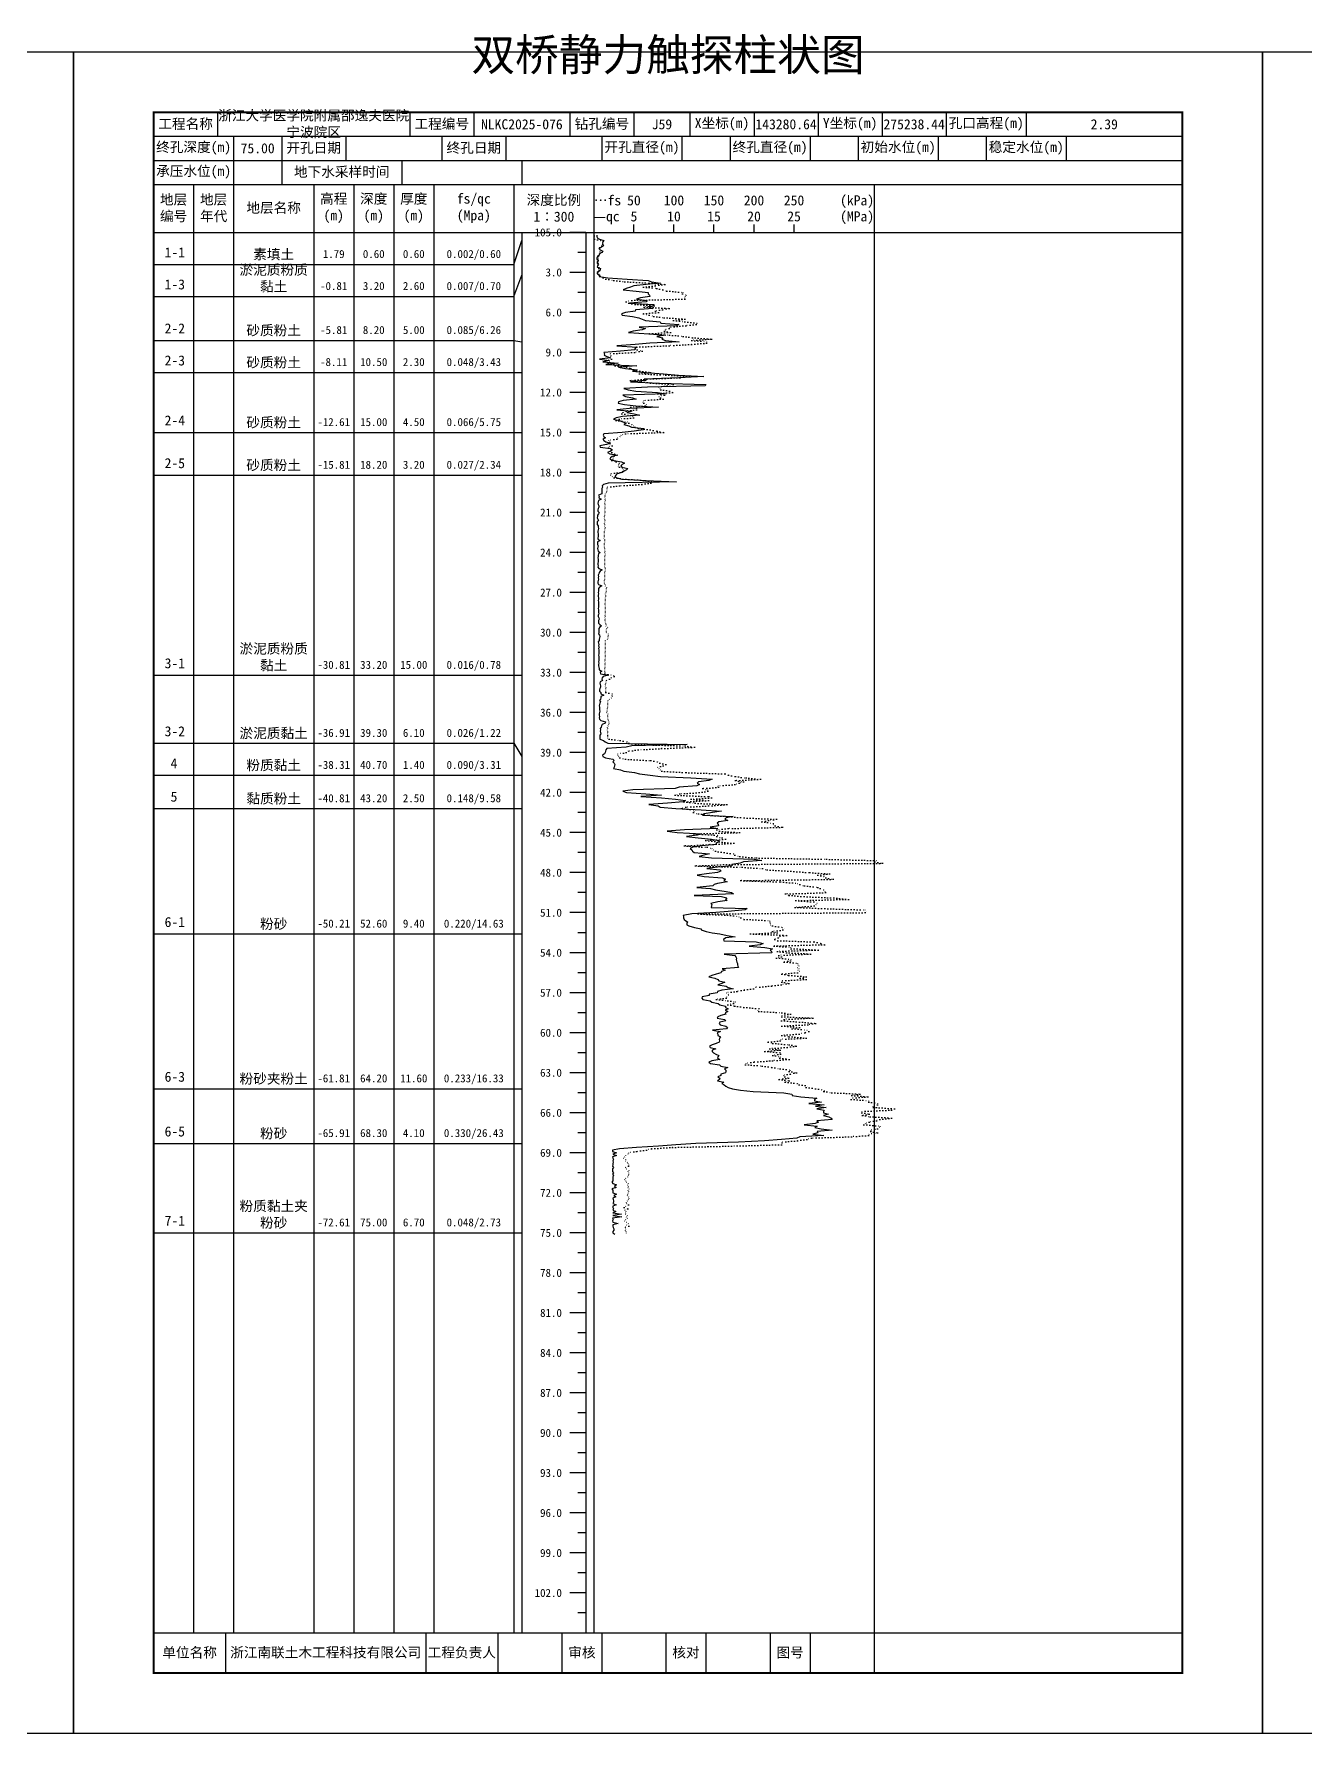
# Model space of a CAD drawing. Extents: x 297 to 65340, y 0 to 425.
# Drawn here: x 17513.1 to 17830.6, y 0 to 424.6 of the extents above; entities that cross this region are included whole.
import ezdxf
from ezdxf.enums import TextEntityAlignment as Align

# ---------------------------------------------------------------- set-up
doc = ezdxf.new("R2010")
doc.units = 0
doc.linetypes.add('DOT', pattern=[6.35, 0, -6.35])
doc.layers.add('FRAME', color=7, linetype='CONTINUOUS')
doc.layers.add('STRATUM', color=7, linetype='CONTINUOUS')
doc.styles.add('ST', font='')
doc.styles.get('ST').set_extended_font_data('SimSun')

msp = doc.modelspace()

# ---------------------------------------------------------------- linework, layer by layer
at = {"layer": 'FRAME', "color": 245, "linetype": 'Continuous'}
for points in [[(17226, 0), (17523, 0), (17523, 420), (17226, 420)], [(17523, 0), (17820, 0), (17820, 420), (17523, 420)], [(17820, 0), (18117, 0), (18117, 420), (17820, 420)]]:
    msp.add_lwpolyline(points, close=True, dxfattribs=at)
at = {"layer": 'FRAME', "linetype": 'Continuous', "const_width": 0.5}
msp.add_lwpolyline([(17543, 15), (17800, 15), (17800, 405), (17543, 405)], close=True, dxfattribs=at)
at = {"layer": 'FRAME', "color": 0, "linetype": 'Continuous'}
for points in [[(17559, 405), (17559, 399)], [(17607, 405), (17607, 399)], [(17623, 405), (17623, 399)], [(17647, 405), (17647, 399)], [(17663, 405), (17663, 399)], [(17677, 405), (17677, 399)], [(17693, 405), (17693, 399)], [(17709, 405), (17709, 399)], [(17725, 405), (17725, 399)], [(17741, 405), (17741, 399)], [(17761, 405), (17761, 399)], [(17800, 405), (17800, 399)], [(17543, 399), (17800, 399)], [(17563, 399), (17563, 393)], [(17575, 399), (17575, 393)], [(17591, 399), (17591, 393)], [(17615, 399), (17615, 393)], [(17631, 399), (17631, 393)], [(17655, 399), (17655, 393)], [(17675, 399), (17675, 393)], [(17687, 399), (17687, 393)], [(17707, 399), (17707, 393)], [(17719, 399), (17719, 393)], [(17739, 399), (17739, 393)], [(17751, 399), (17751, 393)], [(17771, 399), (17771, 393)], [(17800, 399), (17800, 393)], [(17543, 393), (17800, 393)], [(17563, 393), (17563, 387)], [(17575, 393), (17575, 387)], [(17605, 393), (17605, 387)], [(17635, 393), (17635, 387)], [(17543, 387), (17800, 387)], [(17553, 387), (17553, 25)], [(17563, 387), (17563, 25)], [(17583, 387), (17583, 25)], [(17593, 387), (17593, 25)], [(17603, 387), (17603, 25)], [(17613, 387), (17613, 25)], [(17633, 387), (17633, 25)], [(17653, 387), (17653, 25)], [(17723, 387), (17723, 25)], [(17543, 375), (17800, 375)], [(17635, 375), (17635, 25)], [(17651, 375), (17651, 25)], [(17663, 375), (17663, 377)], [(17673, 375), (17673, 377)], [(17683, 375), (17683, 377)], [(17693, 375), (17693, 377)], [(17703, 375), (17703, 377)], [(17543, 25), (17800, 25)], [(17561, 25), (17561, 15)], [(17611, 25), (17611, 15)], [(17629, 25), (17629, 15)], [(17645, 25), (17645, 15)], [(17655, 25), (17655, 15)], [(17671, 25), (17671, 15)], [(17681, 25), (17681, 15)], [(17697, 25), (17697, 15)], [(17707, 25), (17707, 15)], [(17723, 25), (17723, 15)]]:
    msp.add_lwpolyline(points, dxfattribs=at)
at = {"layer": 'STRATUM', "linetype": 'Continuous'}
for points in [[(17651, 375), (17647, 375)], [(17653.72, 374.33), (17653.7, 374), (17653.82, 373.67), (17654.36, 373.33), (17655.44, 373), (17655.24, 372.67), (17655.18, 372.33), (17655.22, 372), (17655.42, 371.67), (17654.86, 371.33), (17654.26, 371), (17654.6, 370.67), (17655.2, 370.33), (17654.94, 370), (17654.38, 369.67), (17654.3, 369.33), (17653.88, 369), (17653.72, 368.67), (17653.74, 368.33), (17654.16, 368), (17653.8, 367.67), (17653.78, 367.33), (17654.14, 367), (17653.9, 366.67), (17653.84, 366.33), (17654.66, 366), (17654.54, 365.67), (17654.3, 365.33), (17653.78, 365), (17653.82, 364.67), (17654.48, 364.33), (17654.28, 364), (17656.52, 363.67), (17661.32, 363.33), (17666.58, 363), (17667.4, 362.67), (17669.64, 362.33), (17666.04, 362), (17662.96, 361.67), (17662.14, 361.33), (17661.1, 361), (17660.3, 360.67), (17663.56, 360.33), (17666.52, 360), (17666.56, 359.67), (17666.86, 359.33), (17667, 359), (17664.6, 358.67), (17663.66, 358.33), (17666.32, 358), (17666.02, 357.67), (17661.9, 357.33), (17667.98, 357), (17667.9, 356.67), (17666.84, 356.33), (17667.76, 356), (17663.36, 355.67), (17663.34, 355.33), (17660.9, 355), (17659.86, 354.67), (17660.08, 354.33), (17662.66, 354), (17664.24, 353.67), (17665.02, 353.33), (17665.9, 353), (17669.52, 352.67), (17669.72, 352.33), (17674.24, 352), (17673.66, 351.67), (17664.32, 351.33), (17665.9, 351), (17665.04, 350.67), (17662.8, 350.33), (17661.68, 350), (17666.84, 349.67), (17671, 349.33), (17668.68, 349), (17670.18, 348.67), (17669.96, 348.33), (17670.86, 348), (17674.28, 347.67), (17667, 347.33), (17663.32, 347), (17658.74, 346.67), (17663.78, 346.33), (17663.24, 346), (17663.26, 345.67), (17659.64, 345.33), (17655.52, 345), (17655.62, 344.67), (17655.54, 344.33), (17656.24, 344), (17657.12, 343.67), (17654.38, 343.33), (17656.88, 343), (17655.26, 342.67), (17659.04, 342.33), (17655.96, 342), (17663.74, 341.67), (17659.16, 341.33), (17660.88, 341), (17663.8, 340.67), (17662.66, 340.33), (17665.88, 340), (17670.36, 339.67), (17674.12, 339.33), (17680.5, 339), (17674.24, 338.67), (17665.58, 338.33), (17666.08, 338), (17662.1, 337.67), (17669.4, 337.33), (17681, 337), (17680.8, 336.67), (17666.4, 336.33), (17660.48, 336), (17661.52, 335.67), (17663.48, 335.33), (17668.9, 335), (17671.04, 334.67), (17660.2, 334.33), (17660.88, 334), (17662.6, 333.67), (17663.54, 333.33), (17660.34, 333), (17659.18, 332.67), (17659.08, 332.33), (17660.62, 332), (17663.48, 331.67), (17669.1, 331.33), (17661.9, 331), (17658.76, 330.67), (17662.48, 330.33), (17661.2, 330), (17663.04, 329.67), (17664.46, 329.33), (17660.16, 329), (17658.56, 328.67), (17657.86, 328.33), (17659.28, 328), (17660.24, 327.67), (17661.02, 327.33), (17660.44, 327), (17661.7, 326.67), (17662.38, 326.33), (17665.56, 326), (17665.32, 325.67), (17663.04, 325.33), (17660.06, 325), (17655.44, 324.67), (17655.3, 324.33), (17655.46, 324), (17655.92, 323.67), (17655.26, 323.33), (17655.46, 323), (17655.94, 322.67), (17657.12, 322.33), (17656.14, 322), (17654.52, 321.67), (17654.54, 321.33), (17657.18, 321), (17657.66, 320.67), (17657.14, 320.33), (17656.42, 320), (17657, 319.67), (17659, 319.33), (17657.54, 319), (17657.16, 318.67), (17656.96, 318.33), (17657.98, 318), (17659.9, 317.67), (17660.66, 317.33), (17660.1, 317), (17659.74, 316.67), (17660, 316.33), (17661.44, 316), (17661.18, 315.67), (17660.54, 315.33), (17660.04, 315), (17658.82, 314.67), (17658.44, 314.33), (17658.22, 314), (17658.76, 313.67), (17659.96, 313.33), (17665.98, 313), (17673.6, 312.67), (17656.56, 312.33), (17655.38, 312), (17655.1, 311.67), (17655.12, 311.33), (17654.96, 311), (17654.94, 310.67), (17655, 310.33), (17654.96, 310), (17655, 309.67), (17654.16, 309.33), (17654.28, 309), (17654.26, 308.67), (17654.8, 308.33), (17654.12, 308), (17654.06, 307.67), (17653.94, 307.33), (17654.08, 307), (17654.2, 306.67), (17654.2, 306.33), (17654.1, 306), (17653.98, 305.67), (17653.96, 305.33), (17654.28, 305), (17654.18, 304.67), (17653.92, 304.33), (17653.9, 304), (17653.84, 303.67), (17653.96, 303.33), (17654.14, 303), (17653.84, 302.67), (17653.82, 302.33), (17653.84, 302), (17654.06, 301.67), (17654.06, 301.33), (17654.16, 301), (17654.06, 300.67), (17654, 300.33), (17654, 300), (17654.1, 299.67), (17654.04, 299.33), (17654.06, 299), (17653.96, 298.67), (17653.98, 298.33), (17654.56, 298), (17653.9, 297.67), (17653.9, 297.33), (17653.9, 297), (17654.04, 296.67), (17653.96, 296.33), (17653.92, 296), (17654.02, 295.67), (17654.1, 295.33), (17654.6, 295), (17654.14, 294.67), (17654.08, 294.33), (17654.08, 294), (17654, 293.67), (17654.04, 293.33), (17654.08, 293), (17654.08, 292.67), (17654, 292.33), (17654.02, 292), (17654.06, 291.67), (17654.02, 291.33), (17654.2, 291), (17655.06, 290.67), (17654.58, 290.33), (17654.3, 290), (17654.26, 289.67), (17654.08, 289.33), (17654.14, 289), (17654.1, 288.67), (17654.12, 288.33), (17654.1, 288), (17654, 287.67), (17653.96, 287.33), (17654.16, 287), (17655, 286.67), (17654.42, 286.33), (17654.16, 286), (17654.14, 285.67), (17654.16, 285.33), (17654.1, 285), (17654.14, 284.67), (17654.1, 284.33), (17654.08, 284), (17654.16, 283.67), (17654.14, 283.33), (17654.08, 283), (17654.12, 282.67), (17654.12, 282.33), (17654.16, 282), (17654.16, 281.67), (17654.18, 281.33), (17654.1, 281), (17654.14, 280.67), (17654.16, 280.33), (17654.16, 280), (17654.2, 279.67), (17654.1, 279.33), (17654.1, 279), (17654.24, 278.67), (17654.28, 278.33), (17654.16, 278), (17654.14, 277.67), (17654.16, 277.33), (17654.48, 277), (17654.92, 276.67), (17654.48, 276.33), (17654.2, 276), (17654.22, 275.67), (17654.26, 275.33), (17654.22, 275), (17654.18, 274.67), (17654.38, 274.33), (17654.46, 274), (17654.4, 273.67), (17654.34, 273.33), (17654.28, 273), (17654.1, 272.67), (17654.16, 272.33), (17654.2, 272), (17654.16, 271.67), (17654.28, 271.33), (17654.16, 271), (17654.26, 270.67), (17654.2, 270.33), (17654.26, 270), (17654.26, 269.67), (17654.16, 269.33), (17654.24, 269), (17654.26, 268.67), (17654.24, 268.33), (17654.2, 268), (17654.16, 267.67), (17654.22, 267.33), (17654.18, 267), (17654.18, 266.67), (17654.22, 266.33), (17654.3, 266), (17654.32, 265.67), (17654.94, 265.33), (17654.58, 265), (17654.66, 264.67), (17656.72, 264.33), (17655.32, 264), (17655.08, 263.67), (17655, 263.33), (17655.12, 263), (17654.6, 262.67), (17654.46, 262.33), (17654.54, 262), (17654.66, 261.67), (17654.62, 261.33), (17654.46, 261), (17654.4, 260.67), (17654.42, 260.33), (17654.76, 260), (17654.7, 259.67), (17655.48, 259.33), (17654.72, 259), (17654.7, 258.67), (17654.64, 258.33), (17654.42, 258), (17654.66, 257.67), (17654.48, 257.33), (17654.4, 257), (17654.3, 256.67), (17654.38, 256.33), (17654.42, 256), (17654.38, 255.67), (17654.52, 255.33), (17654.4, 255), (17654.28, 254.67), (17654.34, 254.33), (17654.38, 254), (17654.34, 253.67), (17654.38, 253.33), (17654.7, 253), (17655.9, 252.67), (17655.82, 252.33), (17655.1, 252), (17654.86, 251.67), (17654.8, 251.33), (17654.58, 251), (17654.64, 250.67), (17654.58, 250.33), (17654.62, 250), (17654.7, 249.67), (17654.46, 249.33), (17654.5, 249), (17654.5, 248.67), (17654.52, 248.33), (17655.4, 248), (17655.8, 247.67), (17656.46, 247.33), (17676.26, 247), (17662.5, 246.67), (17661.06, 246.33), (17656.2, 246), (17656, 245.67), (17655.88, 245.33), (17655.84, 245), (17655.64, 244.67), (17655.14, 244.33), (17655.2, 244), (17655.9, 243.67), (17657.7, 243.33), (17658.04, 243), (17657.74, 242.67), (17658.06, 242.33), (17658.22, 242), (17658.16, 241.67), (17658.1, 241.33), (17657.92, 241), (17659.68, 240.67), (17660.44, 240.33), (17663.16, 240), (17664.4, 239.67), (17667.06, 239.33), (17669.66, 239), (17677.2, 238.67), (17682.56, 238.33), (17681.68, 238), (17679.14, 237.67), (17678.82, 237.33), (17679.34, 237), (17678.72, 236.67), (17674.3, 236.33), (17673.3, 236), (17662.74, 235.67), (17660.26, 235.33), (17661.16, 235), (17665.98, 234.67), (17669.9, 234.33), (17664.72, 234), (17669.88, 233.67), (17673.38, 233.33), (17675.88, 233), (17675.26, 232.67), (17671.42, 232.33), (17666.7, 232), (17669.06, 231.67), (17669.52, 231.33), (17673.46, 231), (17679.82, 230.67), (17684.9, 230.33), (17682.66, 230), (17680.52, 229.67), (17680.16, 229.33), (17687.82, 229), (17686.08, 228.67), (17685.7, 228.33), (17686.46, 228), (17684.24, 227.67), (17683.82, 227.33), (17684.06, 227), (17684.16, 226.67), (17682.08, 226.33), (17683.94, 226), (17675.6, 225.67), (17671.26, 225.33), (17673.82, 225), (17679.92, 224.67), (17678.8, 224.33), (17676.12, 224), (17679.06, 223.67), (17682.34, 223.33), (17684.16, 223), (17684.32, 222.67), (17683.56, 222.33), (17683.48, 222), (17680, 221.67), (17677.72, 221.33), (17677.02, 221), (17677.44, 220.67), (17677.6, 220.33), (17678.06, 220), (17681.86, 219.67), (17680.42, 219.33), (17679.28, 219), (17682.38, 218.67), (17693.04, 218.33), (17694.96, 218), (17690.38, 217.67), (17689.54, 217.33), (17687.48, 217), (17687.46, 216.67), (17683.86, 216.33), (17681.18, 216), (17684.46, 215.67), (17684.68, 215.33), (17683.84, 215), (17681.12, 214.67), (17678.82, 214.33), (17680.56, 214), (17685.16, 213.67), (17685.86, 213.33), (17685.42, 213), (17686.26, 212.67), (17683.88, 212.33), (17683.04, 212), (17682.72, 211.67), (17678.72, 211.33), (17682.14, 211), (17683.4, 210.67), (17686.06, 210.33), (17687.34, 210), (17687.88, 209.67), (17678.06, 209.33), (17684.9, 209), (17686.24, 208.67), (17685.88, 208.33), (17686.26, 208), (17683.98, 207.67), (17682.22, 207.33), (17682.48, 207), (17682.34, 206.67), (17682.32, 206.33), (17691.26, 206), (17690.8, 205.67), (17686.58, 205.33), (17683.5, 205), (17677.44, 204.67), (17675.26, 204.33), (17675.4, 204), (17675.42, 203.67), (17675.56, 203.33), (17676, 203), (17676.4, 202.67), (17676.2, 202.33), (17676.24, 202), (17676.68, 201.67), (17678.14, 201.33), (17679.82, 201), (17679.8, 200.67), (17681.02, 200.33), (17682.52, 200), (17684.42, 199.67), (17686.26, 199.33), (17688.3, 199), (17685.96, 198.67), (17685.36, 198.33), (17685.44, 198), (17693.54, 197.67), (17695.28, 197.33), (17694.56, 197), (17691.82, 196.67), (17695.74, 196.33), (17697.64, 196), (17697, 195.67), (17697.34, 195.33), (17697.44, 195), (17685.52, 194.67), (17688.18, 194.33), (17688.46, 194), (17688.64, 193.67), (17688.52, 193.33), (17688.66, 193), (17688.68, 192.67), (17688.86, 192.33), (17688.84, 192), (17688.94, 191.67), (17689.12, 191.33), (17685.04, 191), (17685.78, 190.67), (17684.84, 190.33), (17684.74, 190), (17683.56, 189.67), (17682.46, 189.33), (17681.72, 189), (17683.24, 188.67), (17683.98, 188.33), (17684.24, 188), (17685.74, 187.67), (17684.96, 187.33), (17683.96, 187), (17686.04, 186.67), (17686.56, 186.33), (17687.76, 186), (17684.98, 185.67), (17683.88, 185.33), (17683.76, 185), (17681.76, 184.67), (17681.76, 184.33), (17680.08, 184), (17679.96, 183.67), (17680.18, 183.33), (17682.08, 183), (17682.5, 182.67), (17684.08, 182.33), (17684.46, 182), (17685.86, 181.67), (17685.86, 181.33), (17686.5, 181), (17685.78, 180.67), (17686.46, 180.33), (17685.76, 180), (17685.96, 179.67), (17684.7, 179.33), (17683.96, 179), (17683.78, 178.67), (17685.66, 178.33), (17685.98, 178), (17684.46, 177.67), (17684.26, 177.33), (17684.52, 177), (17685.98, 176.67), (17686.34, 176.33), (17686.16, 176), (17682.66, 175.67), (17684.64, 175.33), (17683.78, 175), (17683.96, 174.67), (17683.94, 174.33), (17684.64, 174), (17684.34, 173.67), (17684.26, 173.33), (17684.36, 173), (17684.26, 172.67), (17683.56, 172.33), (17682.56, 172), (17681.86, 171.67), (17682.06, 171.33), (17683.44, 171), (17682.58, 170.67), (17682.52, 170.33), (17682.86, 170), (17683.46, 169.67), (17684.24, 169.33), (17683.96, 169), (17683.88, 168.67), (17684.44, 168.33), (17682.46, 168), (17681.74, 167.67), (17682.14, 167.33), (17684.34, 167), (17684.7, 166.67), (17686.46, 166.33), (17685.64, 166), (17685.98, 165.67), (17685.96, 165.33), (17685.86, 165), (17684.68, 164.67), (17684.68, 164.33), (17683.92, 164), (17684.46, 163.67), (17684.36, 163.33), (17683.86, 163), (17685.46, 162.67), (17684.98, 162.33), (17685.56, 162), (17685.94, 161.67), (17686.56, 161.33), (17687.66, 161), (17689.66, 160.67), (17692.76, 160.33), (17700.46, 160), (17702.44, 159.67), (17702.5, 159.33), (17704.68, 159), (17708.66, 158.67), (17708.08, 158.33), (17708.08, 158), (17709.88, 157.67), (17706.68, 157.33), (17710.54, 157), (17708.36, 156.67), (17710.98, 156.33), (17708.7, 156), (17710.52, 155.67), (17710.34, 155.33), (17710.32, 155), (17711.48, 154.67), (17710.34, 154.33), (17711.68, 154), (17712.3, 153.67), (17712.52, 153.33), (17708.72, 153), (17709.12, 152.67), (17708.24, 152.33), (17705.54, 152), (17708.74, 151.67), (17708.22, 151.33), (17709.78, 151), (17712.52, 150.67), (17708.76, 150.33), (17708.98, 150), (17707.68, 149.67), (17710.44, 149.33), (17704.44, 149), (17703.68, 148.67), (17699.9, 148.33), (17695.64, 148), (17689.12, 147.67), (17678.44, 147.33), (17673.44, 147), (17669.12, 146.67), (17663.66, 146.33), (17659.42, 146), (17657.64, 145.67), (17657.68, 145.33), (17658.68, 145), (17657.76, 144.67), (17658.66, 144.33), (17657.66, 144), (17657.74, 143.67), (17657.9, 143.33), (17657.76, 143), (17657.82, 142.67), (17657.72, 142.33), (17657.74, 142), (17657.68, 141.67), (17657.86, 141.33), (17657.68, 141), (17657.62, 140.67), (17657.62, 140.33), (17657.86, 140), (17657.64, 139.67), (17657.86, 139.33), (17657.72, 139), (17657.76, 138.67), (17657.76, 138.33), (17657.76, 138), (17657.44, 137.67), (17657.74, 137.33), (17658.66, 137), (17658.18, 136.67), (17658.58, 136.33), (17657.44, 136), (17657.74, 135.67), (17657.74, 135.33), (17657.76, 135), (17658.66, 134.67), (17657.94, 134.33), (17658.5, 134), (17657.76, 133.67), (17657.78, 133.33), (17657.86, 133), (17657.9, 132.67), (17657.76, 132.33), (17658.54, 132), (17657.74, 131.67), (17657.7, 131.33), (17657.86, 131), (17657.74, 130.67), (17658.48, 130.33), (17657.74, 130), (17659.9, 129.67), (17657.74, 129.33), (17659.96, 129), (17657.68, 128.67), (17657.84, 128.33), (17657.62, 128), (17657.72, 127.67), (17659.02, 127.33), (17657.76, 127), (17657.76, 126.67), (17657.78, 126.33), (17657.94, 126), (17657.98, 125.67), (17657.74, 125.33), (17657.72, 125), (17658.26, 124.67)], [(17633, 367), (17635, 373)], [(17651, 370), (17649, 370)], [(17543, 367), (17553, 367)], [(17553, 367), (17563, 367)], [(17563, 367), (17583, 367)], [(17583, 367), (17593, 367)], [(17593, 367), (17603, 367)], [(17603, 367), (17613, 367)], [(17613, 367), (17633, 367)], [(17633, 359), (17635, 364.33)], [(17651, 365), (17647, 365)], [(17543, 359), (17553, 359)], [(17553, 359), (17563, 359)], [(17563, 359), (17583, 359)], [(17583, 359), (17593, 359)], [(17593, 359), (17603, 359)], [(17603, 359), (17613, 359)], [(17613, 359), (17633, 359)], [(17651, 360), (17649, 360)], [(17651, 355), (17647, 355)], [(17651, 350), (17649, 350)], [(17543, 348), (17553, 348)], [(17553, 348), (17563, 348)], [(17563, 348), (17583, 348)], [(17583, 348), (17593, 348)], [(17593, 348), (17603, 348)], [(17603, 348), (17613, 348)], [(17613, 348), (17633, 348)], [(17633, 348), (17635, 347.67)], [(17651, 345), (17647, 345)], [(17543, 340), (17553, 340)], [(17553, 340), (17563, 340)], [(17563, 340), (17583, 340)], [(17583, 340), (17593, 340)], [(17593, 340), (17603, 340)], [(17603, 340), (17613, 340)], [(17613, 340), (17633, 340)], [(17633, 340), (17635, 340)], [(17651, 340), (17649, 340)], [(17651, 335), (17647, 335)], [(17651, 330), (17649, 330)], [(17543, 325), (17553, 325)], [(17553, 325), (17563, 325)], [(17563, 325), (17583, 325)], [(17583, 325), (17593, 325)], [(17593, 325), (17603, 325)], [(17603, 325), (17613, 325)], [(17613, 325), (17633, 325)], [(17633, 325), (17635, 325)], [(17651, 325), (17647, 325)], [(17651, 320), (17649, 320)], [(17543, 314.33), (17553, 314.33)], [(17553, 314.33), (17563, 314.33)], [(17563, 314.33), (17583, 314.33)], [(17583, 314.33), (17593, 314.33)], [(17593, 314.33), (17603, 314.33)], [(17603, 314.33), (17613, 314.33)], [(17613, 314.33), (17633, 314.33)], [(17633, 314.33), (17635, 314.33)], [(17651, 315), (17647, 315)], [(17651, 310), (17649, 310)], [(17651, 305), (17647, 305)], [(17651, 300), (17649, 300)], [(17651, 295), (17647, 295)], [(17651, 290), (17649, 290)], [(17651, 285), (17647, 285)], [(17651, 280), (17649, 280)], [(17651, 275), (17647, 275)], [(17651, 270), (17649, 270)], [(17543, 264.33), (17553, 264.33)], [(17553, 264.33), (17563, 264.33)], [(17563, 264.33), (17583, 264.33)], [(17583, 264.33), (17593, 264.33)], [(17593, 264.33), (17603, 264.33)], [(17603, 264.33), (17613, 264.33)], [(17613, 264.33), (17633, 264.33)], [(17633, 264.33), (17635, 264.33)], [(17651, 265), (17647, 265)], [(17651, 260), (17649, 260)], [(17651, 255), (17647, 255)], [(17543, 247.33), (17553, 247.33)], [(17553, 247.33), (17563, 247.33)], [(17563, 247.33), (17583, 247.33)], [(17583, 247.33), (17593, 247.33)], [(17593, 247.33), (17603, 247.33)], [(17603, 247.33), (17613, 247.33)], [(17613, 247.33), (17633, 247.33)], [(17633, 247.33), (17635, 244)], [(17651, 250), (17649, 250)], [(17651, 245), (17647, 245)], [(17543, 239.33), (17553, 239.33)], [(17553, 239.33), (17563, 239.33)], [(17563, 239.33), (17583, 239.33)], [(17583, 239.33), (17593, 239.33)], [(17593, 239.33), (17603, 239.33)], [(17603, 239.33), (17613, 239.33)], [(17613, 239.33), (17633, 239.33)], [(17633, 239.33), (17635, 239.33)], [(17651, 240), (17649, 240)], [(17651, 235), (17647, 235)], [(17543, 231), (17553, 231)], [(17553, 231), (17563, 231)], [(17563, 231), (17583, 231)], [(17583, 231), (17593, 231)], [(17593, 231), (17603, 231)], [(17603, 231), (17613, 231)], [(17613, 231), (17633, 231)], [(17633, 231), (17635, 231)], [(17651, 230), (17649, 230)], [(17651, 225), (17647, 225)], [(17651, 220), (17649, 220)], [(17651, 215), (17647, 215)], [(17651, 210), (17649, 210)], [(17651, 205), (17647, 205)], [(17543, 199.67), (17553, 199.67)], [(17553, 199.67), (17563, 199.67)], [(17563, 199.67), (17583, 199.67)], [(17583, 199.67), (17593, 199.67)], [(17593, 199.67), (17603, 199.67)], [(17603, 199.67), (17613, 199.67)], [(17613, 199.67), (17633, 199.67)], [(17633, 199.67), (17635, 199.67)], [(17651, 200), (17649, 200)], [(17651, 195), (17647, 195)], [(17651, 190), (17649, 190)], [(17651, 185), (17647, 185)], [(17651, 180), (17649, 180)], [(17651, 175), (17647, 175)], [(17651, 170), (17649, 170)], [(17651, 165), (17647, 165)], [(17543, 161), (17553, 161)], [(17553, 161), (17563, 161)], [(17563, 161), (17583, 161)], [(17583, 161), (17593, 161)], [(17593, 161), (17603, 161)], [(17603, 161), (17613, 161)], [(17613, 161), (17633, 161)], [(17633, 161), (17635, 161)], [(17651, 160), (17649, 160)], [(17651, 155), (17647, 155)], [(17651, 150), (17649, 150)], [(17543, 147.33), (17553, 147.33)], [(17553, 147.33), (17563, 147.33)], [(17563, 147.33), (17583, 147.33)], [(17583, 147.33), (17593, 147.33)], [(17593, 147.33), (17603, 147.33)], [(17603, 147.33), (17613, 147.33)], [(17613, 147.33), (17633, 147.33)], [(17633, 147.33), (17635, 147.33)], [(17651, 145), (17647, 145)], [(17651, 140), (17649, 140)], [(17651, 135), (17647, 135)], [(17651, 130), (17649, 130)], [(17543, 125), (17553, 125)], [(17553, 125), (17563, 125)], [(17563, 125), (17583, 125)], [(17583, 125), (17593, 125)], [(17593, 125), (17603, 125)], [(17603, 125), (17613, 125)], [(17613, 125), (17633, 125)], [(17633, 125), (17635, 125)], [(17651, 125), (17647, 125)], [(17651, 120), (17649, 120)], [(17651, 115), (17647, 115)], [(17651, 110), (17649, 110)], [(17651, 105), (17647, 105)], [(17651, 100), (17649, 100)], [(17651, 95), (17647, 95)], [(17651, 90), (17649, 90)], [(17651, 85), (17647, 85)], [(17651, 80), (17649, 80)], [(17651, 75), (17647, 75)], [(17651, 70), (17649, 70)], [(17651, 65), (17647, 65)], [(17651, 60), (17649, 60)], [(17651, 55), (17647, 55)], [(17651, 50), (17649, 50)], [(17651, 45), (17647, 45)], [(17651, 40), (17649, 40)], [(17651, 35), (17647, 35)], [(17651, 30), (17649, 30)]]:
    msp.add_lwpolyline(points, dxfattribs=at)
at = {"layer": 'STRATUM', "linetype": 'DOT', "ltscale": 0.1}
msp.add_lwpolyline([(17653.1, 374.33), (17653.1, 374), (17653.1, 373.67), (17653.18, 373.33), (17654.68, 373), (17655.18, 372.67), (17655.14, 372.33), (17655.12, 372), (17654.92, 371.67), (17654.42, 371.33), (17654.36, 371), (17654.46, 370.67), (17654.48, 370.33), (17654.52, 370), (17654.36, 369.67), (17654.28, 369.33), (17654.16, 369), (17654.04, 368.67), (17654.02, 368.33), (17654.1, 368), (17654.06, 367.67), (17654.06, 367.33), (17654.02, 367), (17653.98, 366.67), (17654.22, 366.33), (17654.18, 366), (17654.14, 365.67), (17654.02, 365.33), (17653.98, 365), (17654.18, 364.67), (17654.14, 364.33), (17654.58, 364), (17655.28, 363.67), (17656, 363.33), (17657.98, 363), (17660.7, 362.67), (17666.82, 362.33), (17670.68, 362), (17668.3, 361.67), (17665.38, 361.33), (17668.7, 361), (17670.24, 360.67), (17671.22, 360.33), (17675.18, 360), (17675.16, 359.67), (17676.1, 359.33), (17675.82, 359), (17675.66, 358.67), (17675.68, 358.33), (17662.44, 358), (17661.1, 357.67), (17661.76, 357.33), (17663.28, 357), (17668.08, 356.67), (17665.56, 356.33), (17671.78, 356), (17670.1, 355.67), (17668.42, 355.33), (17669.1, 355), (17665.42, 354.67), (17666.84, 354.33), (17667.96, 354), (17670.54, 353.67), (17675.74, 353.33), (17672.92, 353), (17675.74, 352.67), (17678.76, 352.33), (17678.52, 352), (17675.96, 351.67), (17671.98, 351.33), (17671.78, 351), (17670.86, 350.67), (17670.6, 350.33), (17672.1, 350), (17666.86, 349.67), (17671.88, 349.33), (17675.28, 349), (17677.6, 348.67), (17682.38, 348.33), (17677.5, 348), (17681.14, 347.67), (17681.16, 347.33), (17677.38, 347), (17671.82, 346.67), (17663.24, 346.33), (17663.38, 346), (17663.84, 345.67), (17665.04, 345.33), (17663.1, 345), (17657.02, 344.67), (17657.24, 344.33), (17657.18, 344), (17657.08, 343.67), (17657.42, 343.33), (17656.5, 343), (17656.94, 342.67), (17656.56, 342.33), (17659.22, 342), (17658.34, 341.67), (17661.14, 341.33), (17662.24, 341), (17662.9, 340.67), (17664.48, 340.33), (17667.14, 340), (17664.4, 339.67), (17670.96, 339.33), (17676.88, 339), (17674.48, 338.67), (17666.24, 338.33), (17662.16, 338), (17664.84, 337.67), (17667.14, 337.33), (17672.76, 337), (17671.34, 336.67), (17669.2, 336.33), (17669.46, 336), (17669.7, 335.67), (17671.9, 335.33), (17672.64, 335), (17668.96, 334.67), (17670.6, 334.33), (17669.2, 334), (17669.62, 333.67), (17670.32, 333.33), (17665.5, 333), (17665.26, 332.67), (17665.48, 332.33), (17666.16, 332), (17665.8, 331.67), (17662.22, 331.33), (17663.62, 331), (17663.66, 330.67), (17661.04, 330.33), (17660.24, 330), (17660, 329.67), (17662.08, 329.33), (17662.62, 329), (17662.86, 328.67), (17659.34, 328.33), (17658.52, 328), (17661.28, 327.67), (17661.74, 327.33), (17662.46, 327), (17662.78, 326.67), (17663.22, 326.33), (17664.12, 326), (17667.08, 325.67), (17668.78, 325.33), (17670.38, 325), (17660.92, 324.67), (17659.8, 324.33), (17659.54, 324), (17659, 323.67), (17658.7, 323.33), (17656.62, 323), (17656.9, 322.67), (17656.96, 322.33), (17656.94, 322), (17657.56, 321.67), (17656.66, 321.33), (17657.04, 321), (17657.3, 320.67), (17657.24, 320.33), (17657.44, 320), (17658.12, 319.67), (17658.14, 319.33), (17657.98, 319), (17657.84, 318.67), (17657.82, 318.33), (17657.5, 318), (17658.6, 317.67), (17659.34, 317.33), (17659.16, 317), (17659.06, 316.67), (17659.38, 316.33), (17660.1, 316), (17660.46, 315.67), (17660.18, 315.33), (17659.58, 315), (17657.16, 314.67), (17657.14, 314.33), (17657.56, 314), (17658.06, 313.67), (17660.98, 313.33), (17665.88, 313), (17667.56, 312.67), (17667.26, 312.33), (17664.96, 312), (17659.4, 311.67), (17656.32, 311.33), (17656.26, 311), (17656.22, 310.67), (17656.14, 310.33), (17656.14, 310), (17655.82, 309.67), (17655.76, 309.33), (17655.74, 309), (17655.78, 308.67), (17655.72, 308.33), (17655.86, 308), (17655.68, 307.67), (17655.68, 307.33), (17655.7, 307), (17655.72, 306.67), (17655.78, 306.33), (17655.72, 306), (17655.64, 305.67), (17655.7, 305.33), (17655.74, 305), (17655.68, 304.67), (17655.64, 304.33), (17655.54, 304), (17655.6, 303.67), (17655.68, 303.33), (17655.7, 303), (17655.66, 302.67), (17655.58, 302.33), (17655.62, 302), (17655.68, 301.67), (17655.8, 301.33), (17655.72, 301), (17655.62, 300.67), (17655.58, 300.33), (17655.58, 300), (17655.6, 299.67), (17655.6, 299.33), (17655.54, 299), (17655.52, 298.67), (17655.62, 298.33), (17655.68, 298), (17655.64, 297.67), (17655.54, 297.33), (17655.54, 297), (17655.58, 296.67), (17655.6, 296.33), (17655.64, 296), (17655.64, 295.67), (17655.7, 295.33), (17655.68, 295), (17655.8, 294.67), (17655.7, 294.33), (17655.68, 294), (17655.68, 293.67), (17655.68, 293.33), (17655.62, 293), (17655.62, 292.67), (17655.64, 292.33), (17655.66, 292), (17655.68, 291.67), (17655.74, 291.33), (17655.8, 291), (17655.8, 290.67), (17655.74, 290.33), (17655.7, 290), (17655.62, 289.67), (17655.64, 289.33), (17655.64, 289), (17655.64, 288.67), (17655.64, 288.33), (17655.6, 288), (17655.58, 287.67), (17655.6, 287.33), (17655.72, 287), (17655.82, 286.67), (17656.16, 286.33), (17656.1, 286), (17656.08, 285.67), (17656.06, 285.33), (17656.06, 285), (17655.84, 284.67), (17655.86, 284.33), (17655.88, 284), (17655.84, 283.67), (17655.8, 283.33), (17655.8, 283), (17655.8, 282.67), (17655.76, 282.33), (17655.74, 282), (17655.82, 281.67), (17655.8, 281.33), (17655.84, 281), (17655.84, 280.67), (17655.8, 280.33), (17655.8, 280), (17655.78, 279.67), (17655.76, 279.33), (17655.78, 279), (17655.78, 278.67), (17655.74, 278.33), (17655.76, 278), (17655.78, 277.67), (17655.88, 277.33), (17655.94, 277), (17656, 276.67), (17656.48, 276.33), (17656.16, 276), (17656.1, 275.67), (17656.08, 275.33), (17656.06, 275), (17656.58, 274.67), (17656.56, 274.33), (17656.5, 274), (17656.46, 273.67), (17656.42, 273.33), (17655.82, 273), (17655.84, 272.67), (17655.8, 272.33), (17655.78, 272), (17655.84, 271.67), (17655.8, 271.33), (17655.78, 271), (17655.78, 270.67), (17655.78, 270.33), (17655.76, 270), (17655.8, 269.67), (17655.82, 269.33), (17655.82, 269), (17655.78, 268.67), (17655.76, 268.33), (17655.76, 268), (17655.78, 267.67), (17655.74, 267.33), (17655.72, 267), (17655.7, 266.67), (17655.7, 266.33), (17655.68, 266), (17655.66, 265.67), (17655.66, 265.33), (17655.7, 265), (17655.74, 264.67), (17657.9, 264.33), (17658.02, 264), (17657.32, 263.67), (17656.92, 263.33), (17656.04, 263), (17655.98, 262.67), (17655.9, 262.33), (17655.84, 262), (17655.82, 261.67), (17655.96, 261.33), (17655.9, 261), (17655.88, 260.67), (17655.86, 260.33), (17656, 260), (17657.6, 259.67), (17657.46, 259.33), (17657.58, 259), (17657.38, 258.67), (17656.86, 258.33), (17656.46, 258), (17656.4, 257.67), (17656.42, 257.33), (17656.38, 257), (17656.4, 256.67), (17656.44, 256.33), (17656.34, 256), (17656.3, 255.67), (17656.3, 255.33), (17656.14, 255), (17656.5, 254.67), (17656.46, 254.33), (17656.38, 254), (17656.4, 253.67), (17656.44, 253.33), (17656.58, 253), (17656.7, 252.67), (17656.78, 252.33), (17656.7, 252), (17656.54, 251.67), (17656.3, 251.33), (17656.4, 251), (17656.32, 250.67), (17656.36, 250.33), (17656.42, 250), (17656.44, 249.67), (17656.4, 249.33), (17656.36, 249), (17656.36, 248.67), (17656.78, 248.33), (17659.6, 248), (17661.3, 247.67), (17661.76, 247.33), (17663.44, 247), (17675.76, 246.67), (17678.1, 246.33), (17669.92, 246), (17664.06, 245.67), (17661.6, 245.33), (17661.08, 245), (17658.92, 244.67), (17659, 244.33), (17659.12, 244), (17659.46, 243.67), (17660.88, 243.33), (17667.24, 243), (17668.9, 242.67), (17669.48, 242.33), (17671, 242), (17670.34, 241.67), (17668.86, 241.33), (17669.24, 241), (17669.54, 240.67), (17669.94, 240.33), (17676.02, 240), (17685.76, 239.67), (17686.64, 239.33), (17688.36, 239), (17691, 238.67), (17694.6, 238.33), (17688.36, 238), (17690.36, 237.67), (17689.3, 237.33), (17688.24, 237), (17683.96, 236.67), (17684.16, 236.33), (17680.2, 236), (17681.34, 235.67), (17681.46, 235.33), (17679.26, 235), (17674.48, 234.67), (17673.3, 234.33), (17681.68, 234), (17682.34, 233.67), (17677.26, 233.33), (17681.6, 233), (17675.5, 232.67), (17678.32, 232.33), (17686.18, 232), (17681.64, 231.67), (17675.96, 231.33), (17674.86, 231), (17678.46, 230.67), (17678.04, 230.33), (17677.86, 230), (17679.12, 229.67), (17681.8, 229.33), (17686.7, 229), (17690.56, 228.67), (17698.6, 228.33), (17696.58, 228), (17694.94, 227.67), (17697.76, 227.33), (17697.76, 227), (17698.3, 226.67), (17700.08, 226.33), (17686.52, 226), (17683.7, 225.67), (17684.38, 225.33), (17689.38, 225), (17677.94, 224.67), (17683.98, 224.33), (17683.7, 224), (17685.04, 223.67), (17685.84, 223.33), (17680.98, 223), (17684.28, 222.67), (17687.94, 222.33), (17681.8, 222), (17675.6, 221.67), (17681.32, 221.33), (17682.5, 221), (17682.82, 220.67), (17683.34, 220.33), (17685.58, 220), (17687.84, 219.67), (17688.22, 219.33), (17689.48, 219), (17693.58, 218.67), (17711.08, 218.33), (17723.6, 218), (17723.18, 217.67), (17725.06, 217.33), (17685.36, 217), (17678.4, 216.67), (17690.04, 216.33), (17695.12, 216), (17696.28, 215.67), (17702.22, 215.33), (17706.92, 215), (17711.86, 214.67), (17708.94, 214.33), (17710.4, 214), (17710.92, 213.67), (17712.76, 213.33), (17689.72, 213), (17699.64, 212.67), (17703.88, 212.33), (17704.46, 212), (17705.6, 211.67), (17708.9, 211.33), (17709.56, 211), (17710.32, 210.67), (17710.72, 210.33), (17710.88, 210), (17700.84, 209.67), (17701.76, 209.33), (17705.52, 209), (17712.92, 208.67), (17716.62, 208.33), (17703.42, 208), (17707.98, 207.67), (17708.78, 207.33), (17708.54, 207), (17708, 206.67), (17703.24, 206.33), (17710.68, 206), (17720.64, 205.67), (17721.04, 205.33), (17720.74, 205), (17679.06, 204.67), (17687.16, 204.33), (17689.2, 204), (17689.68, 203.67), (17690.54, 203.33), (17696.86, 203), (17696.96, 202.67), (17697.04, 202.33), (17697.12, 202), (17697.62, 201.67), (17700, 201.33), (17700.56, 201), (17700.22, 200.67), (17697.6, 200.33), (17698.74, 200), (17692.1, 199.67), (17701.08, 199.33), (17699.44, 199), (17699, 198.67), (17698.2, 198.33), (17698.94, 198), (17708.04, 197.67), (17709.72, 197.33), (17710.62, 197), (17698, 196.67), (17702.08, 196.33), (17702.3, 196), (17709.02, 195.67), (17698.84, 195.33), (17701.08, 195), (17707.14, 194.67), (17699.18, 194.33), (17699.88, 194), (17698.64, 193.67), (17702.16, 193.33), (17702.14, 193), (17700.56, 192.67), (17703.86, 192.33), (17703.94, 192), (17704.26, 191.67), (17703.86, 191.33), (17704.26, 191), (17703.96, 190.67), (17704.34, 190.33), (17703.86, 190), (17699.94, 189.67), (17701.72, 189.33), (17706.06, 189), (17704.56, 188.67), (17706.06, 188.33), (17700.12, 188), (17699.92, 187.67), (17701.72, 187.33), (17699.76, 187), (17697.38, 186.67), (17693.38, 186.33), (17692.84, 186), (17690.52, 185.67), (17688.74, 185.33), (17686.06, 185), (17686.56, 184.67), (17686.66, 184.33), (17686.16, 184), (17686.04, 183.67), (17683.66, 183.33), (17686.46, 183), (17688.36, 182.67), (17687.86, 182.33), (17686.46, 182), (17688.18, 181.67), (17690.46, 181.33), (17694.36, 181), (17693.94, 180.67), (17694.16, 180.33), (17699.96, 180), (17702.14, 179.67), (17699.94, 179.33), (17699.94, 179), (17707.68, 178.67), (17700.56, 178.33), (17699.9, 178), (17704.34, 177.67), (17708.36, 177.33), (17706.46, 177), (17699.96, 176.67), (17704.34, 176.33), (17702.56, 176), (17706.16, 175.67), (17706.66, 175.33), (17705.66, 175), (17704.24, 174.67), (17699.96, 174.33), (17701.76, 174), (17706.06, 173.67), (17699.76, 173.33), (17699.56, 173), (17696.56, 172.67), (17697.68, 172.33), (17701.74, 172), (17703.56, 171.67), (17701.24, 171.33), (17696.96, 171), (17699.56, 170.67), (17695.68, 170.33), (17699.56, 170), (17699.64, 169.67), (17697.68, 169.33), (17699.56, 169), (17699.46, 168.67), (17701.74, 168.33), (17697.64, 168), (17692.94, 167.67), (17690.94, 167.33), (17690.86, 167), (17695.06, 166.67), (17697.48, 166.33), (17699.56, 166), (17702.06, 165.67), (17701.76, 165.33), (17703.64, 165), (17702.04, 164.67), (17700.34, 164.33), (17700.66, 164), (17701.64, 163.67), (17699.26, 163.33), (17701.76, 163), (17700.78, 162.67), (17703.86, 162.33), (17704.28, 162), (17706.48, 161.67), (17706.06, 161.33), (17708.36, 161), (17710.48, 160.67), (17710.48, 160.33), (17712.46, 160), (17719.46, 159.67), (17717.46, 159.33), (17721.44, 159), (17717.7, 158.67), (17717.28, 158.33), (17721.56, 158), (17721.66, 157.67), (17723.86, 157.33), (17723.86, 157), (17722.64, 156.67), (17722.82, 156.33), (17728.06, 156), (17727.38, 155.67), (17719.98, 155.33), (17719.94, 155), (17721.76, 154.67), (17720.12, 154.33), (17722, 154), (17727.38, 153.67), (17724.44, 153.33), (17723.56, 153), (17721.76, 152.67), (17720.84, 152.33), (17720.44, 152), (17724.54, 151.67), (17724.44, 151.33), (17723.86, 151), (17722.16, 150.67), (17722.14, 150.33), (17723.84, 150), (17721.76, 149.67), (17721.56, 149.33), (17717.36, 149), (17707.38, 148.67), (17706.16, 148.33), (17703.84, 148), (17699.96, 147.67), (17699.96, 147.33), (17699.84, 147), (17687.38, 146.67), (17672.66, 146.33), (17667.38, 146), (17666.1, 145.67), (17663.68, 145.33), (17661.66, 145), (17661.56, 144.67), (17660.92, 144.33), (17660.74, 144), (17660.38, 143.67), (17660.88, 143.33), (17660.9, 143), (17661.34, 142.67), (17661.46, 142.33), (17661.64, 142), (17661.64, 141.67), (17660.88, 141.33), (17661.14, 141), (17661.76, 140.67), (17661.46, 140.33), (17661.64, 140), (17661.62, 139.67), (17661.64, 139.33), (17661.44, 139), (17660.96, 138.67), (17660.68, 138.33), (17660.88, 138), (17661.04, 137.67), (17661.56, 137.33), (17661.42, 137), (17661.64, 136.67), (17661.46, 136.33), (17661.76, 136), (17661.44, 135.67), (17661.62, 135.33), (17661.58, 135), (17661.46, 134.67), (17661.28, 134.33), (17661.66, 134), (17661.74, 133.67), (17661.64, 133.33), (17661.36, 133), (17661.06, 132.67), (17661.14, 132.33), (17661.64, 132), (17660.96, 131.67), (17660.58, 131.33), (17661.44, 131), (17660.74, 130.67), (17660.94, 130.33), (17660.94, 130), (17660.78, 129.67), (17661.36, 129.33), (17661.04, 129), (17661.42, 128.67), (17660.96, 128.33), (17660.68, 128), (17661.02, 127.67), (17661.64, 127.33), (17661.18, 127), (17661.7, 126.67), (17660.78, 126.33), (17660.98, 126), (17660.78, 125.67), (17660.96, 125.33), (17661.04, 125), (17661.18, 124.67)], dxfattribs=at)

# ---------------------------------------------------------------- texts
at = {"layer": 'FRAME', "style": 'ST'}
msp.add_text('双桥静力触探柱状图', height=8, dxfattribs=at).set_placement((17671.5, 413), align=Align.BOTTOM_CENTER)
for s, p in [('…fs', (17653, 383)), ('—qc', (17653, 379))]:
    msp.add_text(s, height=2.5, dxfattribs=at).set_placement(p, align=Align.MIDDLE_LEFT)
for s, p in [('50', (17663, 383)), ('100', (17673, 383)), ('150', (17683, 383)), ('200', (17693, 383)), ('250', (17703, 383)), ('5', (17663, 379)), ('10', (17673, 379)), ('15', (17683, 379)), ('20', (17693, 379)), ('25', (17703, 379))]:
    msp.add_text(s, height=2.5, dxfattribs=at).set_placement(p, align=Align.MIDDLE_CENTER)
for s, p in [('(kPa)', (17723, 383)), ('(MPa)', (17723, 379))]:
    msp.add_text(s, height=2.5, dxfattribs=at).set_placement(p, align=Align.MIDDLE_RIGHT)
at = {"layer": 'FRAME', "char_height": 2.5, "attachment_point": 5, "style": 'ST'}
for s, insert, width in [('工程名称', (17551, 402), 16), ('浙江大学医学院附属邵逸夫医院宁波院区', (17583, 402), 48), ('工程编号', (17615, 402), 16), ('钻孔编号', (17655, 402), 16), ('X坐标(m)', (17685, 402), 16), ('Y坐标(m)', (17717, 402), 16), ('孔口高程(m)', (17751, 402), 20), ('NLKC2025-076', (17635, 402), 24), ('J59', (17670, 402), 14), ('143280.64', (17701, 402), 16), ('275238.44', (17733, 402), 16), ('2.39', (17780.5, 402), 39), ('终孔深度(m)', (17553, 396), 20), ('75.00', (17569, 396), 12), ('开孔日期', (17583, 396), 16), ('终孔日期', (17623, 396), 16), ('开孔直径(m)', (17665, 396), 20), ('终孔直径(m)', (17697, 396), 20), ('初始水位(m)', (17729, 396), 20), ('稳定水位(m)', (17761, 396), 20), ('承压水位(m)', (17553, 390), 20), ('地下水采样时间', (17590, 390), 30), ('地层编号', (17548, 381), 10), ('地层年代', (17558, 381), 10), ('地层名称', (17573, 381), 20), ('高程\\P(m)', (17588, 381), 10), ('深度\\P(m)', (17598, 381), 10), ('厚度\\P(m)', (17608, 381), 10), ('fs/qc\\P(Mpa)', (17623, 381), 20), ('深度比例\\P1∶300', (17643, 381), 20), ('单位名称', (17552, 20), 18), ('浙江南联土木工程科技有限公司', (17586, 20), 50), ('工程负责人', (17620, 20), 18), ('审核', (17650, 20), 10), ('核对', (17676, 20), 10), ('图号', (17702, 20), 10)]:
    msp.add_mtext(s, dxfattribs=dict(at, insert=insert, width=width))
at = {"layer": 'STRATUM', "style": 'ST'}
for s, p in [('105.0', (17645, 375)), ('3.0', (17645, 365)), ('6.0', (17645, 355)), ('9.0', (17645, 345)), ('12.0', (17645, 335)), ('15.0', (17645, 325)), ('18.0', (17645, 315)), ('21.0', (17645, 305)), ('24.0', (17645, 295)), ('27.0', (17645, 285)), ('30.0', (17645, 275)), ('33.0', (17645, 265)), ('36.0', (17645, 255)), ('39.0', (17645, 245)), ('42.0', (17645, 235)), ('45.0', (17645, 225)), ('48.0', (17645, 215)), ('51.0', (17645, 205)), ('54.0', (17645, 195)), ('57.0', (17645, 185)), ('60.0', (17645, 175)), ('63.0', (17645, 165)), ('66.0', (17645, 155)), ('69.0', (17645, 145)), ('72.0', (17645, 135)), ('75.0', (17645, 125)), ('78.0', (17645, 115)), ('81.0', (17645, 105)), ('84.0', (17645, 95)), ('87.0', (17645, 85)), ('90.0', (17645, 75)), ('93.0', (17645, 65)), ('96.0', (17645, 55)), ('99.0', (17645, 45)), ('102.0', (17645, 35))]:
    msp.add_text(s, height=2, dxfattribs=at).set_placement(p, align=Align.MIDDLE_RIGHT)
for s, p in [('1-1', (17545.75, 370)), ('1-3', (17545.75, 362)), ('2-2', (17545.75, 351)), ('2-3', (17545.75, 343)), ('2-4', (17545.75, 328)), ('2-5', (17545.75, 317.33)), ('3-1', (17545.75, 267.33)), ('3-2', (17545.75, 250.33)), ('4', (17547.25, 242.33)), ('5', (17547.25, 234)), ('6-1', (17545.75, 202.67)), ('6-3', (17545.75, 164)), ('6-5', (17545.75, 150.33)), ('7-1', (17545.75, 128))]:
    msp.add_text(s, height=2.5, dxfattribs=at).set_placement(p, align=Align.MIDDLE_LEFT)
for s, p in [('1.79', (17588, 368)), ('0.60', (17598, 368)), ('0.60', (17608, 368)), ('0.002/0.60', (17623, 368)), ('-0.81', (17588, 360)), ('3.20', (17598, 360)), ('2.60', (17608, 360)), ('0.007/0.70', (17623, 360)), ('-5.81', (17588, 349)), ('8.20', (17598, 349)), ('5.00', (17608, 349)), ('0.085/6.26', (17623, 349)), ('-8.11', (17588, 341)), ('10.50', (17598, 341)), ('2.30', (17608, 341)), ('0.048/3.43', (17623, 341)), ('-12.61', (17588, 326)), ('15.00', (17598, 326)), ('4.50', (17608, 326)), ('0.066/5.75', (17623, 326)), ('-15.81', (17588, 315.33)), ('18.20', (17598, 315.33)), ('3.20', (17608, 315.33)), ('0.027/2.34', (17623, 315.33)), ('-30.81', (17588, 265.33)), ('33.20', (17598, 265.33)), ('15.00', (17608, 265.33)), ('0.016/0.78', (17623, 265.33)), ('-36.91', (17588, 248.33)), ('39.30', (17598, 248.33)), ('6.10', (17608, 248.33)), ('0.026/1.22', (17623, 248.33)), ('-38.31', (17588, 240.33)), ('40.70', (17598, 240.33)), ('1.40', (17608, 240.33)), ('0.090/3.31', (17623, 240.33)), ('-40.81', (17588, 232)), ('43.20', (17598, 232)), ('2.50', (17608, 232)), ('0.148/9.58', (17623, 232)), ('-50.21', (17588, 200.67)), ('52.60', (17598, 200.67)), ('9.40', (17608, 200.67)), ('0.220/14.63', (17623, 200.67)), ('-61.81', (17588, 162)), ('64.20', (17598, 162)), ('11.60', (17608, 162)), ('0.233/16.33', (17623, 162)), ('-65.91', (17588, 148.33)), ('68.30', (17598, 148.33)), ('4.10', (17608, 148.33)), ('0.330/26.43', (17623, 148.33)), ('-72.61', (17588, 126)), ('75.00', (17598, 126)), ('6.70', (17608, 126)), ('0.048/2.73', (17623, 126))]:
    msp.add_text(s, height=2, dxfattribs=at).set_placement(p, align=Align.BOTTOM_CENTER)
at = {"layer": 'STRATUM', "char_height": 2.5, "width": 20, "attachment_point": 8, "style": 'ST'}
for s, insert in [('素填土', (17573, 368)), ('淤泥质粉质黏土', (17573, 360)), ('砂质粉土', (17573, 349)), ('砂质粉土', (17573, 341)), ('砂质粉土', (17573, 326)), ('砂质粉土', (17573, 315.33)), ('淤泥质粉质黏土', (17573, 265.33)), ('淤泥质黏土', (17573, 248.33)), ('粉质黏土', (17573, 240.33)), ('黏质粉土', (17573, 232)), ('粉砂', (17573, 200.67)), ('粉砂夹粉土', (17573, 162)), ('粉砂', (17573, 148.33)), ('粉质黏土夹粉砂', (17573, 126))]:
    msp.add_mtext(s, dxfattribs=dict(at, insert=insert))

doc.saveas('drawing.dxf')
